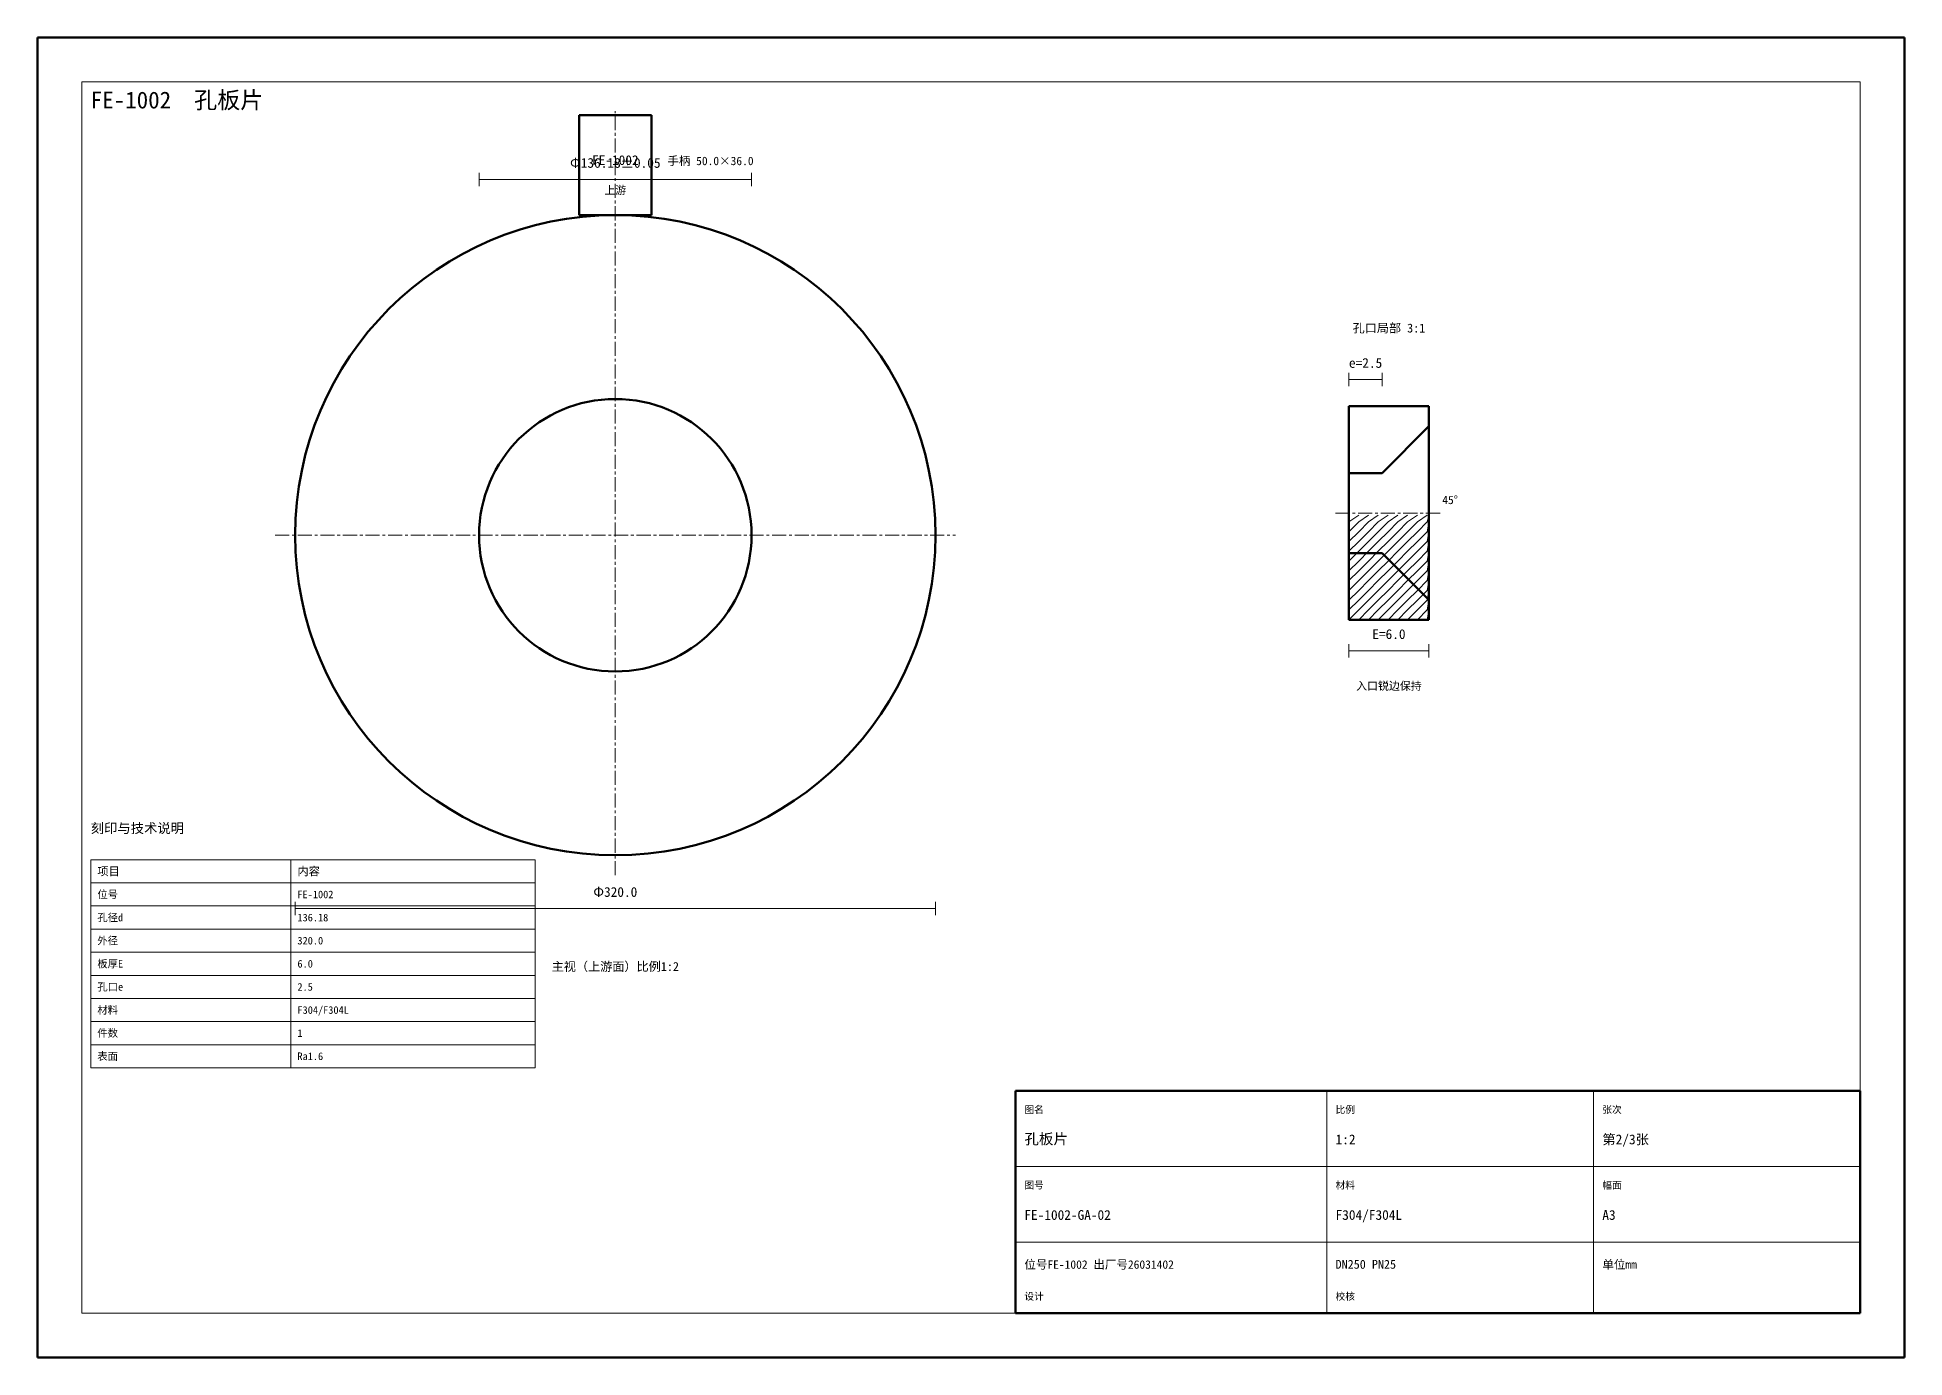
# Model space of a CAD drawing. Header units: millimetres. Extents: x 0 to 1340, y 0 to 297.
# Drawn here: x 460 to 880, y 0 to 297 of the extents above; entities that cross this region are included whole.
import ezdxf
from ezdxf.enums import TextEntityAlignment as Align

# ---------------------------------------------------------------- set-up
doc = ezdxf.new("R2010")
doc.units = ezdxf.units.MM
doc.linetypes.add('CENTER', pattern=[5.08, 3.175, -0.635, 0.635, -0.635])
for name, color, linetype, lineweight in [('中心线', 1, 'CENTER', 18), ('剖面线', 8, 'Continuous', 13), ('图框', 7, 'Continuous', 18), ('文字', 7, 'Continuous', 18), ('标注', 3, 'Continuous', 18), ('表格', 7, 'Continuous', 18), ('轮廓', 7, 'Continuous', 50)]:
    doc.layers.add(name, color=color, linetype=linetype, lineweight=lineweight)
doc.styles.add('CN', font='simhei.ttf')

msp = doc.modelspace()

# ---------------------------------------------------------------- linework, layer by layer
at = {"layer": '中心线', "linetype": 'CENTER', "lineweight": 18}
for p, q in [((590, 108.5), (590, 280.4)), ((752, 190), (776, 190)), ((513.5, 185), (666.5, 185))]:
    msp.add_line(p, q, dxfattribs=at)
at = {"layer": '剖面线', "linetype": 'Continuous', "lineweight": 13}
for p, q in [((755, 188), (757.2, 189.5)), ((757.2, 188), (759.4, 189.5)), ((759.4, 188), (761.6, 189.5)), ((761.6, 188), (763.8, 189.5)), ((763.8, 188), (766, 189.5)), ((766, 188), (768.2, 189.5)), ((768.2, 188), (770.4, 189.5)), ((770.4, 188), (772.6, 189.5)), ((772.6, 188), (773, 189.5)), ((755, 185.8), (757.2, 188)), ((755, 183.6), (757.2, 185.8)), ((757.2, 185.8), (759.4, 188)), ((757.2, 183.6), (759.4, 185.8)), ((759.4, 185.8), (761.6, 188)), ((759.4, 183.6), (761.6, 185.8)), ((761.6, 185.8), (763.8, 188)), ((761.6, 183.6), (763.8, 185.8)), ((763.8, 185.8), (766, 188)), ((763.8, 183.6), (766, 185.8)), ((766, 185.8), (768.2, 188)), ((766, 183.6), (768.2, 185.8)), ((768.2, 185.8), (770.4, 188)), ((768.2, 183.6), (770.4, 185.8)), ((770.4, 185.8), (772.6, 188)), ((770.4, 183.6), (772.6, 185.8)), ((772.6, 185.8), (773, 188)), ((772.6, 183.6), (773, 185.8)), ((755, 181.4), (757.2, 183.6)), ((755, 179.2), (757.2, 181.4)), ((757.2, 181.4), (759.4, 183.6)), ((757.2, 179.2), (759.4, 181.4)), ((759.4, 181.4), (761.6, 183.6)), ((759.4, 179.2), (761.6, 181.4)), ((761.6, 181.4), (763.8, 183.6)), ((761.6, 179.2), (763.8, 181.4)), ((763.8, 181.4), (766, 183.6)), ((763.8, 179.2), (766, 181.4)), ((766, 181.4), (768.2, 183.6)), ((766, 179.2), (768.2, 181.4)), ((768.2, 181.4), (770.4, 183.6)), ((768.2, 179.2), (770.4, 181.4)), ((770.4, 181.4), (772.6, 183.6)), ((770.4, 179.2), (772.6, 181.4)), ((772.6, 181.4), (773, 183.6)), ((772.6, 179.2), (773, 181.4)), ((755, 177), (757.2, 179.2)), ((755, 174.8), (757.2, 177)), ((757.2, 177), (759.4, 179.2)), ((757.2, 174.8), (759.4, 177)), ((759.4, 177), (761.6, 179.2)), ((759.4, 174.8), (761.6, 177)), ((761.6, 177), (763.8, 179.2)), ((761.6, 174.8), (763.8, 177)), ((763.8, 177), (766, 179.2)), ((763.8, 174.8), (766, 177)), ((766, 177), (768.2, 179.2)), ((766, 174.8), (768.2, 177)), ((768.2, 177), (770.4, 179.2)), ((768.2, 174.8), (770.4, 177)), ((770.4, 177), (772.6, 179.2)), ((770.4, 174.8), (772.6, 177)), ((772.6, 177), (773, 179.2)), ((772.6, 174.8), (773, 177)), ((755, 172.6), (757.2, 174.8)), ((755, 170.4), (757.2, 172.6)), ((757.2, 172.6), (759.4, 174.8)), ((757.2, 170.4), (759.4, 172.6)), ((759.4, 172.6), (761.6, 174.8)), ((759.4, 170.4), (761.6, 172.6)), ((761.6, 172.6), (763.8, 174.8)), ((761.6, 170.4), (763.8, 172.6)), ((763.8, 172.6), (766, 174.8)), ((763.8, 170.4), (766, 172.6)), ((766, 172.6), (768.2, 174.8)), ((766, 170.4), (768.2, 172.6)), ((768.2, 172.6), (770.4, 174.8)), ((768.2, 170.4), (770.4, 172.6)), ((770.4, 172.6), (772.6, 174.8)), ((770.4, 170.4), (772.6, 172.6)), ((772.6, 172.6), (773, 174.8)), ((772.6, 170.4), (773, 172.6)), ((755, 168.2), (757.2, 170.4)), ((755, 166), (757.2, 168.2)), ((757.2, 168.2), (759.4, 170.4)), ((757.2, 166), (759.4, 168.2)), ((759.4, 168.2), (761.6, 170.4)), ((759.4, 166), (761.6, 168.2)), ((761.6, 168.2), (763.8, 170.4)), ((761.6, 166), (763.8, 168.2)), ((763.8, 168.2), (766, 170.4)), ((763.8, 166), (766, 168.2)), ((766, 168.2), (768.2, 170.4)), ((766, 166), (768.2, 168.2)), ((768.2, 168.2), (770.4, 170.4)), ((768.2, 166), (770.4, 168.2)), ((770.4, 168.2), (772.6, 170.4)), ((770.4, 166), (772.6, 168.2)), ((772.6, 168.2), (773, 170.4)), ((772.6, 166), (773, 168.2))]:
    msp.add_line(p, q, dxfattribs=at)
at = {"layer": '图框', "linetype": 'Continuous', "lineweight": 50}
for p, q in [((880, 297), (460, 297)), ((460, 297), (460, 0)), ((880, 0), (880, 297)), ((870, 60), (680, 60)), ((680, 60), (680, 10)), ((870, 10), (870, 60)), ((680, 10), (870, 10)), ((460, 0), (880, 0))]:
    msp.add_line(p, q, dxfattribs=at)
at = {"layer": '图框', "linetype": 'Continuous', "lineweight": 18}
for p, q in [((870, 287), (470, 287)), ((470, 287), (470, 10)), ((870, 10), (870, 287)), ((750, 10), (750, 60)), ((810, 10), (810, 60)), ((680, 43), (870, 43)), ((680, 26), (870, 26)), ((470, 10), (870, 10))]:
    msp.add_line(p, q, dxfattribs=at)
at = {"layer": '标注', "linetype": 'Continuous', "lineweight": 18}
for p, q in [((559.36, 263.5), (559.36, 266.5)), ((559.36, 265), (620.64, 265)), ((620.64, 263.5), (620.64, 266.5)), ((755, 218.5), (755, 221.5)), ((755, 220), (762.5, 220)), ((762.5, 218.5), (762.5, 221.5)), ((755, 157.5), (755, 160.5)), ((773, 157.5), (773, 160.5)), ((755, 159), (773, 159)), ((518, 99.5), (518, 102.5)), ((518, 101), (662, 101)), ((662, 99.5), (662, 102.5))]:
    msp.add_line(p, q, dxfattribs=at)
at = {"layer": '表格', "linetype": 'Continuous', "lineweight": 18}
for p, q in [((517, 112), (472, 112)), ((472, 112), (472, 106.8)), ((517, 106.8), (517, 112)), ((572, 112), (517, 112)), ((517, 112), (517, 106.8)), ((572, 106.8), (572, 112)), ((472, 106.8), (517, 106.8)), ((517, 106.8), (472, 106.8)), ((472, 106.8), (472, 101.6)), ((517, 106.8), (572, 106.8)), ((517, 101.6), (517, 106.8)), ((572, 106.8), (517, 106.8)), ((517, 106.8), (517, 101.6)), ((572, 101.6), (572, 106.8)), ((472, 101.6), (517, 101.6)), ((517, 101.6), (472, 101.6)), ((472, 101.6), (472, 96.4)), ((517, 101.6), (572, 101.6)), ((517, 96.4), (517, 101.6)), ((572, 101.6), (517, 101.6)), ((517, 101.6), (517, 96.4)), ((572, 96.4), (572, 101.6)), ((472, 96.4), (517, 96.4)), ((517, 96.4), (472, 96.4)), ((472, 96.4), (472, 91.2)), ((517, 96.4), (572, 96.4)), ((517, 91.2), (517, 96.4)), ((572, 96.4), (517, 96.4)), ((517, 96.4), (517, 91.2)), ((572, 91.2), (572, 96.4)), ((472, 91.2), (517, 91.2)), ((517, 91.2), (472, 91.2)), ((472, 91.2), (472, 86)), ((517, 91.2), (572, 91.2)), ((517, 86), (517, 91.2)), ((572, 91.2), (517, 91.2)), ((517, 91.2), (517, 86)), ((572, 86), (572, 91.2)), ((472, 86), (517, 86)), ((517, 86), (472, 86)), ((472, 86), (472, 80.8)), ((517, 86), (572, 86)), ((517, 80.8), (517, 86)), ((572, 86), (517, 86)), ((517, 86), (517, 80.8)), ((572, 80.8), (572, 86)), ((472, 80.8), (517, 80.8)), ((517, 80.8), (472, 80.8)), ((472, 80.8), (472, 75.6)), ((517, 80.8), (572, 80.8)), ((517, 75.6), (517, 80.8)), ((572, 80.8), (517, 80.8)), ((517, 80.8), (517, 75.6)), ((572, 75.6), (572, 80.8)), ((472, 75.6), (517, 75.6)), ((517, 75.6), (472, 75.6)), ((472, 75.6), (472, 70.4)), ((517, 75.6), (572, 75.6)), ((517, 70.4), (517, 75.6)), ((572, 75.6), (517, 75.6)), ((517, 75.6), (517, 70.4)), ((572, 70.4), (572, 75.6)), ((472, 70.4), (517, 70.4)), ((517, 70.4), (472, 70.4)), ((472, 70.4), (472, 65.2)), ((517, 70.4), (572, 70.4)), ((517, 65.2), (517, 70.4)), ((572, 70.4), (517, 70.4)), ((517, 70.4), (517, 65.2)), ((572, 65.2), (572, 70.4)), ((472, 65.2), (517, 65.2)), ((517, 65.2), (572, 65.2))]:
    msp.add_line(p, q, dxfattribs=at)
at = {"layer": '轮廓', "linetype": 'Continuous', "lineweight": 50}
for p, q in [((598.1, 279.5), (581.9, 279.5)), ((581.9, 279.5), (581.9, 257)), ((598.1, 257), (598.1, 279.5)), ((581.9, 257), (598.1, 257)), ((773, 214), (755, 214)), ((755, 214), (755, 166)), ((773, 166), (773, 214)), ((762.5, 199), (773, 209.5)), ((773, 209.5), (773, 170.5)), ((755, 199), (762.5, 199)), ((755, 181), (762.5, 181)), ((762.5, 181), (773, 170.5)), ((755, 166), (773, 166))]:
    msp.add_line(p, q, dxfattribs=at)
for radius in [72, 30.641]:
    msp.add_circle((590, 185), radius, dxfattribs=at)

# ---------------------------------------------------------------- texts
at = {"layer": '图框', "style": 'CN'}
for s, height, p in [('图名', 1.6, (682, 55)), ('比例', 1.6, (752, 55)), ('张次', 1.6, (812, 55)), ('孔板片', 2.4, (682, 48)), ('第2/3张', 2.2, (812, 48)), ('1:2', 2.2, (752, 48)), ('图号', 1.6, (682, 38)), ('材料', 1.6, (752, 38)), ('幅面', 1.6, (812, 38)), ('FE-1002-GA-02', 2.2, (682, 31)), ('F304/F304L', 2.2, (752, 31)), ('A3', 2.2, (812, 31)), ('位号FE-1002 出厂号26031402', 1.9, (682, 20)), ('DN250 PN25', 2, (752, 20)), ('单位mm', 1.9, (812, 20)), ('设计', 1.6, (682, 13)), ('校核', 1.6, (752, 13))]:
    msp.add_text(s, height=height, dxfattribs=at).set_placement(p)
at = {"layer": '文字', "style": 'CN'}
for s, height, p in [('FE-1002  孔板片', 3.8, (472, 281)), ('刻印与技术说明', 2.2, (472, 118))]:
    msp.add_text(s, height=height, dxfattribs=at).set_placement(p)
for s, height, p in [('FE-1002', 2.2, (590, 269.375)), ('上游', 1.8, (590, 262.625))]:
    msp.add_text(s, height=height, dxfattribs=at).set_placement(p, align=Align.MIDDLE_CENTER)
msp.add_text('孔口局部 3:1', height=2, dxfattribs=at).set_placement((764, 230), align=Align.BOTTOM_CENTER)
for s, height, p in [('入口锐边保持', 1.8, (764, 152)), ('主视（上游面）比例1:2', 2, (590, 89))]:
    msp.add_text(s, height=height, dxfattribs=at).set_placement(p, align=Align.TOP_CENTER)
at = {"layer": '标注', "style": 'CN'}
for s, p in [('Φ136.18±0.05', (590, 267)), ('e=2.5', (758.75, 222)), ('E=6.0', (764, 161)), ('Φ320.0', (590, 103))]:
    msp.add_text(s, height=2.2, dxfattribs=at).set_placement(p, align=Align.BOTTOM_CENTER)
for s, p in [('手柄 50.0×36.0', (601.7, 268.25)), ('45°', (776, 192))]:
    msp.add_text(s, height=1.9, dxfattribs=at).set_placement(p)
at = {"layer": '表格', "style": 'CN'}
for s, height, p in [('项目', 1.85, (473.5, 109.4)), ('内容', 1.85, (518.5, 109.4)), ('位号', 1.7, (473.5, 104.2)), ('FE-1002', 1.7, (518.5, 104.2)), ('孔径d', 1.7, (473.5, 99)), ('136.18', 1.7, (518.5, 99)), ('外径', 1.7, (473.5, 93.8)), ('320.0', 1.7, (518.5, 93.8)), ('板厚E', 1.7, (473.5, 88.6)), ('6.0', 1.7, (518.5, 88.6)), ('孔口e', 1.7, (473.5, 83.4)), ('2.5', 1.7, (518.5, 83.4)), ('材料', 1.7, (473.5, 78.2)), ('F304/F304L', 1.7, (518.5, 78.2)), ('件数', 1.7, (473.5, 73)), ('1', 1.7, (518.5, 73)), ('表面', 1.7, (473.5, 67.8)), ('Ra1.6', 1.7, (518.5, 67.8))]:
    msp.add_text(s, height=height, dxfattribs=at).set_placement(p, align=Align.MIDDLE_LEFT)

doc.saveas('drawing.dxf')
